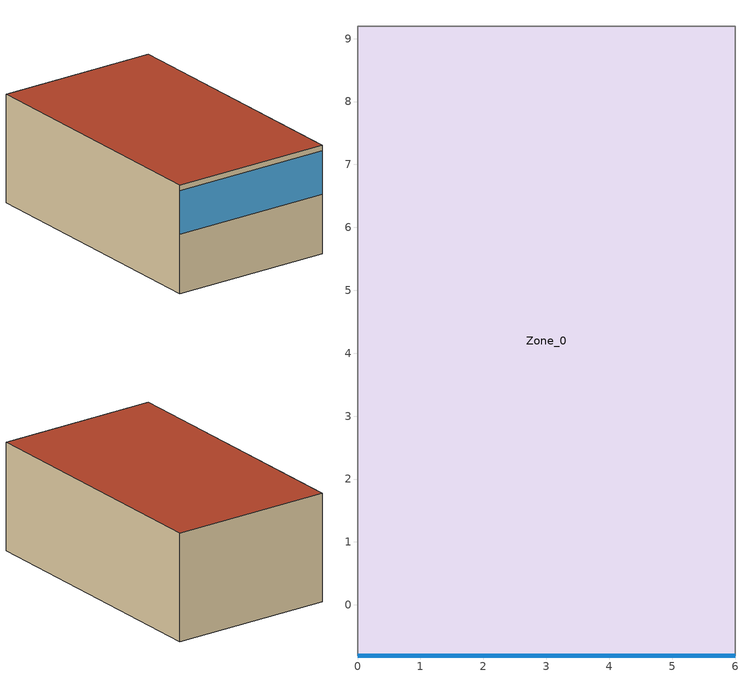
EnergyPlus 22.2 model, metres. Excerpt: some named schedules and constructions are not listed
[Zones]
Zone_0
 floor adiabatic (Slab_Light_FLIPPED): 6,-0.81 0,-0.81 0,9.19 6,9.19 z0
 wall outside (UVal_0.2_Light): 0,-0.81 6,-0.81 z0:4
 wall adiabatic (UVal_0.2_Light): 6,-0.81 6,9.19 0,9.19 0,-0.81 z0:4
 window (Clear - Sungate 400 (3) (Argon)): 0,-0.81 6,-0.81 z2.2:3.8
 roof outside (UVal_0.2_Light): 0,9.19 0,-0.81 6,-0.81 6,9.19 z4
[Schedule:Day:Hourly]
d8d94e42-e3b1-448f-9f6b-18817d0eb1eb: 0, 0, 0, 0, 0, 0, 0, 0, 0, 0, 0, 0, 0, 0, 0, 0, 0, 0, 0, 0, 0, 0, 0, 0
1e1cd6d8-1d30-42ad-9dee-1e4b8f4a7a09: 0, 0, 0, 0, 0, 0, 0, 1, 1, 1, 1, 1, 1, 1, 1, 1, 1, 1, 0, 0, 0, 0, 0, 0
0d4e5b30-2aed-49dc-ab11-0cff270160e0: 1, 1, 1, 1, 1, 1, 1, 1, 1, 1, 1, 1, 1, 1, 1, 1, 1, 1, 1, 1, 1, 1, 1, 1
b0a6e061-85b6-4af9-b424-1dedd11c94f8: 1, 1, 1, 1, 1, 1, 1, 0, 0, 0, 0, 0, 0, 0, 0, 0, 0, 0, 1, 1, 1, 1, 1, 1
f8dd83b6-4e61-4b64-984d-f9deb83a5863: 1, 1, 1, 1, 1, 1, 1, 1, 1, 0, 0, 0, 0, 0, 0, 0, 0, 0, 1, 1, 1, 1, 1, 1
f5ae7df6-a800-4bc5-b70a-cf619cf6f8fd: 1, 1, 1, 1, 1, 1, 1, 1, 0, 0, 0, 0, 0, 0, 0, 1, 1, 1, 1, 1, 1, 1, 1, 1
b048b5d0-c0cf-454f-ab0a-3e88b778ae4a: 1, 1, 1, 1, 1, 1, 1, 1, 0, 0, 0, 0, 0, 0, 0, 0, 0, 0, 1, 1, 1, 1, 1, 1
8abe204b-e27b-453f-b72c-cf3aa61b7954: 1, 1, 1, 1, 1, 1, 1, 1, 1, 1, 1, 0, 0, 0, 0, 0, 0, 0, 1, 1, 1, 1, 1, 1
dcb46dd4-d364-4118-84f7-dfd5766dc98f: 1, 1, 1, 1, 1, 1, 1, 0, 0, 0, 0, 0, 0, 0, 0, 0, 0, 1, 1, 1, 1, 1, 1, 1
d4605cfb-55d8-4a78-8890-7ddca8c472bf: 1, 1, 1, 1, 1, 1, 1, 1, 1, 1, 1, 1, 1, 1, 1, 1, 1, 0, 1, 1, 1, 1, 1, 1
d3eac8f0-aa80-4c00-b0e1-2fc2a670519b: 1, 1, 1, 1, 1, 1, 1, 1, 1, 1, 1, 0, 0, 0, 0, 0, 0, 1, 1, 1, 1, 1, 1, 1
f169293d-907b-4bfe-8f3d-2808fac5a322: 1, 1, 1, 1, 1, 1, 1, 1, 0, 0, 0, 0, 0, 0, 0, 0, 0, 1, 1, 1, 1, 1, 1, 1
9f3a1223-8aef-4342-96a1-7f8b26ad32fd: 1, 1, 1, 1, 1, 1, 1, 0, 0, 0, 0, 1, 1, 1, 1, 1, 1, 1, 1, 1, 1, 1, 1, 1
6065ac9c-aefe-42bb-9a6a-50f5567a4e2d: 1, 1, 1, 1, 1, 1, 1, 0, 0, 0, 0, 0, 0, 0, 1, 1, 1, 1, 1, 1, 1, 1, 1, 1
089d8afe-fbd1-40b0-8d01-83d78951484d: 0, 0, 0, 0, 0, 0, 0, 0, 0, 1, 1, 1, 1, 1, 1, 1, 1, 1, 0, 0, 0, 0, 0, 0
2da13ecd-8683-4ceb-84d4-f4a1e0f38848: 0, 0, 0, 0, 0, 0, 0, 0, 1, 1, 1, 1, 1, 1, 1, 0, 0, 0, 0, 0, 0, 0, 0, 0
8e3c89f3-eca7-4b41-b53c-ebcca103c81b: 0, 0, 0, 0, 0, 0, 0, 1, 1, 1, 1, 1, 1, 1, 1, 0, 0, 0, 0, 0, 0, 0, 0, 0
f27a8b82-58a0-47e8-8b57-c86d8cbfeaa1: 0, 0, 0, 0, 0, 0, 0, 0, 1, 1, 1, 1, 1, 1, 1, 1, 1, 1, 0, 0, 0, 0, 0, 0
bcb6e3ac-a22c-419f-a074-a1c0305b4408: 0, 0, 0, 0, 0, 0, 0, 0, 0, 0, 0, 1, 1, 1, 1, 1, 1, 1, 0, 0, 0, 0, 0, 0
0ac1d3ad-58ad-49ab-9f32-616c7ba15925: 0, 0, 0, 0, 0, 0, 0, 0, 0, 0, 0, 0, 0, 0, 0, 1, 1, 1, 0, 0, 0, 0, 0, 0
25ffad85-25cb-4982-ab53-364da836e6c3: 0, 0, 0, 0, 0, 0, 0, 0, 0, 1, 1, 1, 1, 1, 1, 1, 1, 0, 0, 0, 0, 0, 0, 0
f901315e-1494-4e2e-9b17-2c1bdabc27ff: 0, 0, 0, 0, 0, 0, 0, 0, 0, 0, 0, 0, 0, 0, 1, 1, 1, 0, 0, 0, 0, 0, 0, 0
fbc98d17-1543-4bce-ad01-76c90d381146: 0, 0, 0, 0, 0, 0, 0, 1, 1, 1, 1, 1, 1, 1, 1, 1, 1, 0, 0, 0, 0, 0, 0, 0
e04a5dc0-e23a-4400-b7e6-3637e0afe1f4: 0, 0, 0, 0, 0, 0, 0, 0, 0, 0, 0, 0, 0, 0, 0, 0, 0, 1, 0, 0, 0, 0, 0, 0
51ebb703-1316-479b-9b27-61c97beed080: 0, 0, 0, 0, 0, 0, 0, 0, 0, 1, 1, 1, 0, 0, 0, 0, 0, 0, 0, 0, 0, 0, 0, 0
9c76c293-de38-48b1-abf6-15c4da54ddf1: 0, 0, 0, 0, 0, 0, 0, 1, 0, 1, 1, 1, 1, 1, 1, 1, 1, 1, 0, 0, 0, 0, 0, 0
052721c7-5f81-40e6-ab64-92958d4fec81: 0, 0, 0, 0, 0, 0, 0, 1, 1, 1, 1, 1, 1, 0, 0, 0, 0, 1, 0, 0, 0, 0, 0, 0
22d0246e-d8de-406b-b742-93e05a5c2f26: 0, 0, 0, 0, 0, 0, 0, 0, 0, 0, 0, 0, 1, 1, 1, 1, 1, 1, 0, 0, 0, 0, 0, 0
362f590e-ddeb-493c-85e1-45107df0da0e: 0, 0, 0, 0, 0, 0, 0, 1, 1, 1, 1, 1, 1, 1, 1, 1, 0, 1, 0, 0, 0, 0, 0, 0
c56c63db-14ce-488a-af68-2e384959dbf1: 0, 0, 0, 0, 0, 0, 0, 0, 0, 0, 0, 1, 1, 1, 1, 1, 1, 0, 0, 0, 0, 0, 0, 0
18a22391-6a71-4c1b-9030-74bfefa4670d: 0, 0, 0, 0, 0, 0, 0, 1, 1, 0, 0, 1, 1, 1, 0, 0, 0, 1, 0, 0, 0, 0, 0, 0
5c32f8da-d5db-4126-9274-85d984fd14e2: 0, 0, 0, 0, 0, 0, 0, 0, 1, 1, 1, 1, 1, 1, 1, 1, 1, 0, 0, 0, 0, 0, 0, 0
6a648152-a0fb-4b87-bae2-a7440394c4bb: 0, 0, 0, 0, 0, 0, 0, 0, 1, 1, 1, 0, 1, 1, 1, 1, 1, 0, 0, 0, 0, 0, 0, 0
250bb783-02f5-43ab-b2e7-4b8c1f84319b: 0, 0, 0, 0, 0, 0, 0, 1, 1, 1, 1, 0, 0, 0, 0, 0, 0, 0, 0, 0, 0, 0, 0, 0
3d7cf269-4bbc-4084-b195-6a11b51277c9: 0, 0, 0, 0, 0, 0, 0, 0, 1, 1, 1, 0, 0, 0, 0, 0, 0, 0, 0, 0, 0, 0, 0, 0
46af5de0-70de-4a9d-95ad-ea03a96b8e14: 0, 0, 0, 0, 0, 0, 0, 0, 0, 0, 0, 1, 1, 1, 1, 0, 0, 0, 0, 0, 0, 0, 0, 0
ce9ee8b9-a7f0-4f1c-b730-e5e95bfd4f41: 0, 0, 0, 0, 0, 0, 0, 0, 1, 1, 1, 0, 1, 1, 0, 0, 0, 1, 0, 0, 0, 0, 0, 0
4096796a-67bc-440b-98b7-6a1de8dbfeaa: 0, 0, 0, 0, 0, 0, 0, 0, 1, 1, 1, 1, 0, 1, 1, 1, 1, 1, 0, 0, 0, 0, 0, 0
53edefcd-9304-4e3f-a6f8-21c8ddaae692: 0, 0, 0, 0, 0, 0, 0, 0, 0, 1, 1, 0, 0, 0, 0, 0, 0, 0, 0, 0, 0, 0, 0, 0
6ce9e6d7-0dce-4652-ab5f-53055e9fe366: 0, 0, 0, 0, 0, 0, 0, 0, 1, 0, 0, 0, 0, 0, 0, 0, 0, 1, 0, 0, 0, 0, 0, 0
4e6394ba-11c0-428b-92de-0a4ea5bdcb5b: 0, 0, 0, 0, 0, 0, 0, 0, 0, 0, 0, 1, 1, 1, 1, 1, 0, 0, 0, 0, 0, 0, 0, 0
61ae0e1a-92d8-4ac4-881b-f10af626750e: 0, 0, 0, 0, 0, 0, 0, 0, 0, 0, 0, 1, 1, 1, 0, 0, 0, 0, 0, 0, 0, 0, 0, 0
92e16442-41df-4953-8660-c639be3f8e55: 0, 0, 0, 0, 0, 0, 0, 0, 0, 0, 0, 1, 1, 1, 0, 1, 1, 0, 0, 0, 0, 0, 0, 0
121dcc10-7c12-42ca-87ea-2836e43f9178: 0, 0, 0, 0, 0, 0, 0, 0, 1, 0, 0, 1, 1, 1, 0, 0, 0, 1, 0, 0, 0, 0, 0, 0
3a52b869-c7b8-4434-8ce7-4bac67a5c421: 0, 0, 0, 0, 0, 0, 0, 0, 0, 0, 0, 1, 0, 0, 0, 0, 0, 0, 0, 0, 0, 0, 0, 0
0e861061-a14c-4e38-a49a-0b5dc23b3b2c: 0, 0, 0, 0, 0, 0, 0, 0, 0, 0, 1, 0, 0, 0, 0, 0, 0, 0, 0, 0, 0, 0, 0, 0
420df0ab-1926-4ea5-bc12-63edc8ebf74f: 0, 0, 0, 0, 0, 0, 0, 1, 1, 1, 1, 1, 1, 1, 0, 0, 0, 0, 0, 0, 0, 0, 0, 0
6a602ba5-6f88-481e-b386-659b9bc4fde6: 0, 0, 0, 0, 0, 0, 0, 0, 0, 1, 1, 1, 1, 1, 0, 0, 0, 0, 0, 0, 0, 0, 0, 0
a4e5c37d-9c83-4569-8fa0-9675a4a0c533: 0, 0, 0, 0, 0, 0, 0, 0, 0, 0, 0, 0, 0, 0, 1, 0, 0, 1, 0, 0, 0, 0, 0, 0
0cff6497-f2c3-45b7-94b0-d78633a52193: 0, 0, 0, 0, 0, 0, 0, 0, 0, 1, 1, 1, 1, 1, 1, 0, 0, 0, 0, 0, 0, 0, 0, 0
f93e0031-d48a-475b-aa22-391a8dc33384: 0, 0, 0, 0, 0, 0, 0, 1, 1, 1, 1, 1, 1, 1, 1, 0, 0, 1, 0, 0, 0, 0, 0, 0
[Schedule:Week:Daily]
HeatAvail_Zone_0_0: 0d4e5b30-2aed-49dc-ab11-0cff270160e0, 0d4e5b30-2aed-49dc-ab11-0cff270160e0, ae02f82d-5740-49bf-b28a-9a5406f54941, b0a6e061-85b6-4af9-b424-1dedd11c94f8, b0a6e061-85b6-4af9-b424-1dedd11c94f8, b0a6e061-85b6-4af9-b424-1dedd11c94f8, 0d4e5b30-2aed-49dc-ab11-0cff270160e0, 0d4e5b30-2aed-49dc-ab11-0cff270160e0, 0d4e5b30-2aed-49dc-ab11-0cff270160e0, 0d4e5b30-2aed-49dc-ab11-0cff270160e0, 0d4e5b30-2aed-49dc-ab11-0cff270160e0, 0d4e5b30-2aed-49dc-ab11-0cff270160e0
HeatAvail_Zone_0_1: e734b941-4d3f-45ee-ab3b-be99e34a3567, b0a6e061-85b6-4af9-b424-1dedd11c94f8, b0a6e061-85b6-4af9-b424-1dedd11c94f8, b0a6e061-85b6-4af9-b424-1dedd11c94f8, b0a6e061-85b6-4af9-b424-1dedd11c94f8, b0a6e061-85b6-4af9-b424-1dedd11c94f8, 0d4e5b30-2aed-49dc-ab11-0cff270160e0, e734b941-4d3f-45ee-ab3b-be99e34a3567, e734b941-4d3f-45ee-ab3b-be99e34a3567, e734b941-4d3f-45ee-ab3b-be99e34a3567, e734b941-4d3f-45ee-ab3b-be99e34a3567, e734b941-4d3f-45ee-ab3b-be99e34a3567
HeatAvail_Zone_0_2: b0a6e061-85b6-4af9-b424-1dedd11c94f8, f8dd83b6-4e61-4b64-984d-f9deb83a5863, b6497506-8b6f-47d6-9613-0c74fc196924, 0d4e5b30-2aed-49dc-ab11-0cff270160e0, 0d4e5b30-2aed-49dc-ab11-0cff270160e0, 0928a3a8-ff01-426e-9f68-b0201467259a, 0d4e5b30-2aed-49dc-ab11-0cff270160e0, b0a6e061-85b6-4af9-b424-1dedd11c94f8, b0a6e061-85b6-4af9-b424-1dedd11c94f8, b0a6e061-85b6-4af9-b424-1dedd11c94f8, b0a6e061-85b6-4af9-b424-1dedd11c94f8, b0a6e061-85b6-4af9-b424-1dedd11c94f8
HeatAvail_Zone_0_3: f5ae7df6-a800-4bc5-b70a-cf619cf6f8fd, b0a6e061-85b6-4af9-b424-1dedd11c94f8, 4816962b-a7bd-446f-856b-426200856861, 0d4e5b30-2aed-49dc-ab11-0cff270160e0, b048b5d0-c0cf-454f-ab0a-3e88b778ae4a, b0a6e061-85b6-4af9-b424-1dedd11c94f8, 0d4e5b30-2aed-49dc-ab11-0cff270160e0, f5ae7df6-a800-4bc5-b70a-cf619cf6f8fd, f5ae7df6-a800-4bc5-b70a-cf619cf6f8fd, f5ae7df6-a800-4bc5-b70a-cf619cf6f8fd, f5ae7df6-a800-4bc5-b70a-cf619cf6f8fd, f5ae7df6-a800-4bc5-b70a-cf619cf6f8fd
HeatAvail_Zone_0_4: b0a6e061-85b6-4af9-b424-1dedd11c94f8, b0a6e061-85b6-4af9-b424-1dedd11c94f8, b0a6e061-85b6-4af9-b424-1dedd11c94f8, b0a6e061-85b6-4af9-b424-1dedd11c94f8, b0a6e061-85b6-4af9-b424-1dedd11c94f8, 0d4e5b30-2aed-49dc-ab11-0cff270160e0, 0d4e5b30-2aed-49dc-ab11-0cff270160e0, b0a6e061-85b6-4af9-b424-1dedd11c94f8, b0a6e061-85b6-4af9-b424-1dedd11c94f8, b0a6e061-85b6-4af9-b424-1dedd11c94f8, b0a6e061-85b6-4af9-b424-1dedd11c94f8, b0a6e061-85b6-4af9-b424-1dedd11c94f8
HeatAvail_Zone_0_5: b0a6e061-85b6-4af9-b424-1dedd11c94f8, 8abe204b-e27b-453f-b72c-cf3aa61b7954, b0a6e061-85b6-4af9-b424-1dedd11c94f8, 0ab7ad65-24e9-42ac-8aba-a428e9681202, a400faec-329e-4922-a460-a6332e6a55e8, b0a6e061-85b6-4af9-b424-1dedd11c94f8, 0d4e5b30-2aed-49dc-ab11-0cff270160e0, b0a6e061-85b6-4af9-b424-1dedd11c94f8, b0a6e061-85b6-4af9-b424-1dedd11c94f8, b0a6e061-85b6-4af9-b424-1dedd11c94f8, b0a6e061-85b6-4af9-b424-1dedd11c94f8, b0a6e061-85b6-4af9-b424-1dedd11c94f8
HeatAvail_Zone_0_6: b0a6e061-85b6-4af9-b424-1dedd11c94f8, b0a6e061-85b6-4af9-b424-1dedd11c94f8, b0a6e061-85b6-4af9-b424-1dedd11c94f8, 97969c5c-85b2-4a4e-945a-09dc735fb6b7, df5d4258-940b-46a1-930c-c5dd6fd706cf, d379d828-aa3f-484d-bf8c-2111def7bd28, 0d4e5b30-2aed-49dc-ab11-0cff270160e0, b0a6e061-85b6-4af9-b424-1dedd11c94f8, b0a6e061-85b6-4af9-b424-1dedd11c94f8, b0a6e061-85b6-4af9-b424-1dedd11c94f8, b0a6e061-85b6-4af9-b424-1dedd11c94f8, b0a6e061-85b6-4af9-b424-1dedd11c94f8
HeatAvail_Zone_0_7: dcb46dd4-d364-4118-84f7-dfd5766dc98f, b0a6e061-85b6-4af9-b424-1dedd11c94f8, b0a6e061-85b6-4af9-b424-1dedd11c94f8, b0a6e061-85b6-4af9-b424-1dedd11c94f8, 7b444fa4-5da7-4687-b8c7-0dae39f1bc54, 0d4e5b30-2aed-49dc-ab11-0cff270160e0, 0d4e5b30-2aed-49dc-ab11-0cff270160e0, dcb46dd4-d364-4118-84f7-dfd5766dc98f, dcb46dd4-d364-4118-84f7-dfd5766dc98f, dcb46dd4-d364-4118-84f7-dfd5766dc98f, dcb46dd4-d364-4118-84f7-dfd5766dc98f, dcb46dd4-d364-4118-84f7-dfd5766dc98f
HeatAvail_Zone_0_8: d4605cfb-55d8-4a78-8890-7ddca8c472bf, 0d4e5b30-2aed-49dc-ab11-0cff270160e0, d4605cfb-55d8-4a78-8890-7ddca8c472bf, b0a6e061-85b6-4af9-b424-1dedd11c94f8, d4605cfb-55d8-4a78-8890-7ddca8c472bf, b0a6e061-85b6-4af9-b424-1dedd11c94f8, 0d4e5b30-2aed-49dc-ab11-0cff270160e0, d4605cfb-55d8-4a78-8890-7ddca8c472bf, d4605cfb-55d8-4a78-8890-7ddca8c472bf, d4605cfb-55d8-4a78-8890-7ddca8c472bf, d4605cfb-55d8-4a78-8890-7ddca8c472bf, d4605cfb-55d8-4a78-8890-7ddca8c472bf
HeatAvail_Zone_0_9: 231208c4-44a4-4aa4-bd2d-82837da6b7cc, d379d828-aa3f-484d-bf8c-2111def7bd28, dcb46dd4-d364-4118-84f7-dfd5766dc98f, 0d4e5b30-2aed-49dc-ab11-0cff270160e0, 0d4e5b30-2aed-49dc-ab11-0cff270160e0, b0a6e061-85b6-4af9-b424-1dedd11c94f8, 0d4e5b30-2aed-49dc-ab11-0cff270160e0, 231208c4-44a4-4aa4-bd2d-82837da6b7cc, 231208c4-44a4-4aa4-bd2d-82837da6b7cc, 231208c4-44a4-4aa4-bd2d-82837da6b7cc, 231208c4-44a4-4aa4-bd2d-82837da6b7cc, 231208c4-44a4-4aa4-bd2d-82837da6b7cc
HeatAvail_Zone_0_10: b0a6e061-85b6-4af9-b424-1dedd11c94f8, d4605cfb-55d8-4a78-8890-7ddca8c472bf, b0a6e061-85b6-4af9-b424-1dedd11c94f8, 0242adca-fe67-49eb-8820-ef16dcac87e2, 0d4e5b30-2aed-49dc-ab11-0cff270160e0, 0d4e5b30-2aed-49dc-ab11-0cff270160e0, 0d4e5b30-2aed-49dc-ab11-0cff270160e0, b0a6e061-85b6-4af9-b424-1dedd11c94f8, b0a6e061-85b6-4af9-b424-1dedd11c94f8, b0a6e061-85b6-4af9-b424-1dedd11c94f8, b0a6e061-85b6-4af9-b424-1dedd11c94f8, b0a6e061-85b6-4af9-b424-1dedd11c94f8
HeatAvail_Zone_0_11: b0a6e061-85b6-4af9-b424-1dedd11c94f8, 0d4e5b30-2aed-49dc-ab11-0cff270160e0, 8abe204b-e27b-453f-b72c-cf3aa61b7954, b0a6e061-85b6-4af9-b424-1dedd11c94f8, b0a6e061-85b6-4af9-b424-1dedd11c94f8, b0a6e061-85b6-4af9-b424-1dedd11c94f8, 0d4e5b30-2aed-49dc-ab11-0cff270160e0, b0a6e061-85b6-4af9-b424-1dedd11c94f8, b0a6e061-85b6-4af9-b424-1dedd11c94f8, b0a6e061-85b6-4af9-b424-1dedd11c94f8, b0a6e061-85b6-4af9-b424-1dedd11c94f8, b0a6e061-85b6-4af9-b424-1dedd11c94f8
HeatAvail_Zone_0_12: b0a6e061-85b6-4af9-b424-1dedd11c94f8, b0a6e061-85b6-4af9-b424-1dedd11c94f8, b0a6e061-85b6-4af9-b424-1dedd11c94f8, 0d4e5b30-2aed-49dc-ab11-0cff270160e0, b0a6e061-85b6-4af9-b424-1dedd11c94f8, b0a6e061-85b6-4af9-b424-1dedd11c94f8, 0d4e5b30-2aed-49dc-ab11-0cff270160e0, b0a6e061-85b6-4af9-b424-1dedd11c94f8, b0a6e061-85b6-4af9-b424-1dedd11c94f8, b0a6e061-85b6-4af9-b424-1dedd11c94f8, b0a6e061-85b6-4af9-b424-1dedd11c94f8, b0a6e061-85b6-4af9-b424-1dedd11c94f8
HeatAvail_Zone_0_13: b0a6e061-85b6-4af9-b424-1dedd11c94f8, f330fa14-c968-4cf8-a023-abe97b1e7eac, f8dd83b6-4e61-4b64-984d-f9deb83a5863, b0a6e061-85b6-4af9-b424-1dedd11c94f8, 4816962b-a7bd-446f-856b-426200856861, 0d4e5b30-2aed-49dc-ab11-0cff270160e0, 0d4e5b30-2aed-49dc-ab11-0cff270160e0, b0a6e061-85b6-4af9-b424-1dedd11c94f8, b0a6e061-85b6-4af9-b424-1dedd11c94f8, b0a6e061-85b6-4af9-b424-1dedd11c94f8, b0a6e061-85b6-4af9-b424-1dedd11c94f8, b0a6e061-85b6-4af9-b424-1dedd11c94f8
HeatAvail_Zone_0_14: 0d4e5b30-2aed-49dc-ab11-0cff270160e0, 0d4e5b30-2aed-49dc-ab11-0cff270160e0, b0a6e061-85b6-4af9-b424-1dedd11c94f8, b0a6e061-85b6-4af9-b424-1dedd11c94f8, b0a6e061-85b6-4af9-b424-1dedd11c94f8, e7afcf9b-1ba8-4218-9401-d1ed8eeecdd6, 0d4e5b30-2aed-49dc-ab11-0cff270160e0, 0d4e5b30-2aed-49dc-ab11-0cff270160e0, 0d4e5b30-2aed-49dc-ab11-0cff270160e0, 0d4e5b30-2aed-49dc-ab11-0cff270160e0, 0d4e5b30-2aed-49dc-ab11-0cff270160e0, 0d4e5b30-2aed-49dc-ab11-0cff270160e0
HeatAvail_Zone_0_15: b0a6e061-85b6-4af9-b424-1dedd11c94f8, a400faec-329e-4922-a460-a6332e6a55e8, 5a90cf89-5997-4747-b58b-3610dc7fdc7f, dcb46dd4-d364-4118-84f7-dfd5766dc98f, 0d4e5b30-2aed-49dc-ab11-0cff270160e0, de0b84f8-11c8-4f6f-872d-406d213b1fbf, 0d4e5b30-2aed-49dc-ab11-0cff270160e0, b0a6e061-85b6-4af9-b424-1dedd11c94f8, b0a6e061-85b6-4af9-b424-1dedd11c94f8, b0a6e061-85b6-4af9-b424-1dedd11c94f8, b0a6e061-85b6-4af9-b424-1dedd11c94f8, b0a6e061-85b6-4af9-b424-1dedd11c94f8
HeatAvail_Zone_0_16: b0a6e061-85b6-4af9-b424-1dedd11c94f8, b0a6e061-85b6-4af9-b424-1dedd11c94f8, b0a6e061-85b6-4af9-b424-1dedd11c94f8, b0a6e061-85b6-4af9-b424-1dedd11c94f8, 451cc512-f46a-4164-ad5b-91e36baa0beb, b0a6e061-85b6-4af9-b424-1dedd11c94f8, 0d4e5b30-2aed-49dc-ab11-0cff270160e0, b0a6e061-85b6-4af9-b424-1dedd11c94f8, b0a6e061-85b6-4af9-b424-1dedd11c94f8, b0a6e061-85b6-4af9-b424-1dedd11c94f8, b0a6e061-85b6-4af9-b424-1dedd11c94f8, b0a6e061-85b6-4af9-b424-1dedd11c94f8
HeatAvail_Zone_0_45: b0a6e061-85b6-4af9-b424-1dedd11c94f8, b0a6e061-85b6-4af9-b424-1dedd11c94f8, b0a6e061-85b6-4af9-b424-1dedd11c94f8, b0a6e061-85b6-4af9-b424-1dedd11c94f8, 9f3a1223-8aef-4342-96a1-7f8b26ad32fd, 0d4e5b30-2aed-49dc-ab11-0cff270160e0, 0d4e5b30-2aed-49dc-ab11-0cff270160e0, b0a6e061-85b6-4af9-b424-1dedd11c94f8, b0a6e061-85b6-4af9-b424-1dedd11c94f8, b0a6e061-85b6-4af9-b424-1dedd11c94f8, b0a6e061-85b6-4af9-b424-1dedd11c94f8, b0a6e061-85b6-4af9-b424-1dedd11c94f8
HeatAvail_Zone_0_46: f8dd83b6-4e61-4b64-984d-f9deb83a5863, 0d4e5b30-2aed-49dc-ab11-0cff270160e0, d3eac8f0-aa80-4c00-b0e1-2fc2a670519b, b0a6e061-85b6-4af9-b424-1dedd11c94f8, b0a6e061-85b6-4af9-b424-1dedd11c94f8, b0a6e061-85b6-4af9-b424-1dedd11c94f8, 0d4e5b30-2aed-49dc-ab11-0cff270160e0, f8dd83b6-4e61-4b64-984d-f9deb83a5863, f8dd83b6-4e61-4b64-984d-f9deb83a5863, f8dd83b6-4e61-4b64-984d-f9deb83a5863, f8dd83b6-4e61-4b64-984d-f9deb83a5863, f8dd83b6-4e61-4b64-984d-f9deb83a5863
HeatAvail_Zone_0_47: 0d4e5b30-2aed-49dc-ab11-0cff270160e0, 0d4e5b30-2aed-49dc-ab11-0cff270160e0, b0a6e061-85b6-4af9-b424-1dedd11c94f8, b048b5d0-c0cf-454f-ab0a-3e88b778ae4a, 0d4e5b30-2aed-49dc-ab11-0cff270160e0, b0a6e061-85b6-4af9-b424-1dedd11c94f8, 0d4e5b30-2aed-49dc-ab11-0cff270160e0, 0d4e5b30-2aed-49dc-ab11-0cff270160e0, 0d4e5b30-2aed-49dc-ab11-0cff270160e0, 0d4e5b30-2aed-49dc-ab11-0cff270160e0, 0d4e5b30-2aed-49dc-ab11-0cff270160e0, 0d4e5b30-2aed-49dc-ab11-0cff270160e0
HeatAvail_Zone_0_48: 0d4e5b30-2aed-49dc-ab11-0cff270160e0, f8dd83b6-4e61-4b64-984d-f9deb83a5863, 0d4e5b30-2aed-49dc-ab11-0cff270160e0, b048b5d0-c0cf-454f-ab0a-3e88b778ae4a, b0a6e061-85b6-4af9-b424-1dedd11c94f8, f169293d-907b-4bfe-8f3d-2808fac5a322, 0d4e5b30-2aed-49dc-ab11-0cff270160e0, 0d4e5b30-2aed-49dc-ab11-0cff270160e0, 0d4e5b30-2aed-49dc-ab11-0cff270160e0, 0d4e5b30-2aed-49dc-ab11-0cff270160e0, 0d4e5b30-2aed-49dc-ab11-0cff270160e0, 0d4e5b30-2aed-49dc-ab11-0cff270160e0
HeatAvail_Zone_0_49: b048b5d0-c0cf-454f-ab0a-3e88b778ae4a, 0d4e5b30-2aed-49dc-ab11-0cff270160e0, 8abe204b-e27b-453f-b72c-cf3aa61b7954, b0a6e061-85b6-4af9-b424-1dedd11c94f8, b0a6e061-85b6-4af9-b424-1dedd11c94f8, b0a6e061-85b6-4af9-b424-1dedd11c94f8, 0d4e5b30-2aed-49dc-ab11-0cff270160e0, b048b5d0-c0cf-454f-ab0a-3e88b778ae4a, b048b5d0-c0cf-454f-ab0a-3e88b778ae4a, b048b5d0-c0cf-454f-ab0a-3e88b778ae4a, b048b5d0-c0cf-454f-ab0a-3e88b778ae4a, b048b5d0-c0cf-454f-ab0a-3e88b778ae4a
HeatAvail_Zone_0_50: 6065ac9c-aefe-42bb-9a6a-50f5567a4e2d, 0d4e5b30-2aed-49dc-ab11-0cff270160e0, 0d4e5b30-2aed-49dc-ab11-0cff270160e0, f8dd83b6-4e61-4b64-984d-f9deb83a5863, f5ae7df6-a800-4bc5-b70a-cf619cf6f8fd, 0d4e5b30-2aed-49dc-ab11-0cff270160e0, 0d4e5b30-2aed-49dc-ab11-0cff270160e0, 6065ac9c-aefe-42bb-9a6a-50f5567a4e2d, 6065ac9c-aefe-42bb-9a6a-50f5567a4e2d, 6065ac9c-aefe-42bb-9a6a-50f5567a4e2d, 6065ac9c-aefe-42bb-9a6a-50f5567a4e2d, 6065ac9c-aefe-42bb-9a6a-50f5567a4e2d
HeatAvail_Zone_0_51: b0a6e061-85b6-4af9-b424-1dedd11c94f8, b0a6e061-85b6-4af9-b424-1dedd11c94f8, d4605cfb-55d8-4a78-8890-7ddca8c472bf, dcb46dd4-d364-4118-84f7-dfd5766dc98f, 0d4e5b30-2aed-49dc-ab11-0cff270160e0, b0a6e061-85b6-4af9-b424-1dedd11c94f8, 0d4e5b30-2aed-49dc-ab11-0cff270160e0, b0a6e061-85b6-4af9-b424-1dedd11c94f8, b0a6e061-85b6-4af9-b424-1dedd11c94f8, b0a6e061-85b6-4af9-b424-1dedd11c94f8, b0a6e061-85b6-4af9-b424-1dedd11c94f8, b0a6e061-85b6-4af9-b424-1dedd11c94f8
HeatAvail_Zone_0_52: b048b5d0-c0cf-454f-ab0a-3e88b778ae4a, b048b5d0-c0cf-454f-ab0a-3e88b778ae4a, b048b5d0-c0cf-454f-ab0a-3e88b778ae4a, b048b5d0-c0cf-454f-ab0a-3e88b778ae4a, b048b5d0-c0cf-454f-ab0a-3e88b778ae4a, b048b5d0-c0cf-454f-ab0a-3e88b778ae4a, b048b5d0-c0cf-454f-ab0a-3e88b778ae4a, b048b5d0-c0cf-454f-ab0a-3e88b778ae4a, b048b5d0-c0cf-454f-ab0a-3e88b778ae4a, b048b5d0-c0cf-454f-ab0a-3e88b778ae4a, b048b5d0-c0cf-454f-ab0a-3e88b778ae4a, b048b5d0-c0cf-454f-ab0a-3e88b778ae4a
NatVentAvail_Zone_0_15: 1e1cd6d8-1d30-42ad-9dee-1e4b8f4a7a09, 0ac1d3ad-58ad-49ab-9f32-616c7ba15925, 052721c7-5f81-40e6-ab64-92958d4fec81, fbc98d17-1543-4bce-ad01-76c90d381146, d8d94e42-e3b1-448f-9f6b-18817d0eb1eb, 22d0246e-d8de-406b-b742-93e05a5c2f26, d8d94e42-e3b1-448f-9f6b-18817d0eb1eb, 1e1cd6d8-1d30-42ad-9dee-1e4b8f4a7a09, 1e1cd6d8-1d30-42ad-9dee-1e4b8f4a7a09, 1e1cd6d8-1d30-42ad-9dee-1e4b8f4a7a09, 1e1cd6d8-1d30-42ad-9dee-1e4b8f4a7a09, 1e1cd6d8-1d30-42ad-9dee-1e4b8f4a7a09
NatVentAvail_Zone_0_16: 1e1cd6d8-1d30-42ad-9dee-1e4b8f4a7a09, 1e1cd6d8-1d30-42ad-9dee-1e4b8f4a7a09, 1e1cd6d8-1d30-42ad-9dee-1e4b8f4a7a09, 1e1cd6d8-1d30-42ad-9dee-1e4b8f4a7a09, 362f590e-ddeb-493c-85e1-45107df0da0e, 1e1cd6d8-1d30-42ad-9dee-1e4b8f4a7a09, d8d94e42-e3b1-448f-9f6b-18817d0eb1eb, 1e1cd6d8-1d30-42ad-9dee-1e4b8f4a7a09, 1e1cd6d8-1d30-42ad-9dee-1e4b8f4a7a09, 1e1cd6d8-1d30-42ad-9dee-1e4b8f4a7a09, 1e1cd6d8-1d30-42ad-9dee-1e4b8f4a7a09, 1e1cd6d8-1d30-42ad-9dee-1e4b8f4a7a09
NatVentAvail_Zone_0_17: f27a8b82-58a0-47e8-8b57-c86d8cbfeaa1, d8d94e42-e3b1-448f-9f6b-18817d0eb1eb, 1e1cd6d8-1d30-42ad-9dee-1e4b8f4a7a09, 1e1cd6d8-1d30-42ad-9dee-1e4b8f4a7a09, 1e1cd6d8-1d30-42ad-9dee-1e4b8f4a7a09, 1e1cd6d8-1d30-42ad-9dee-1e4b8f4a7a09, d8d94e42-e3b1-448f-9f6b-18817d0eb1eb, f27a8b82-58a0-47e8-8b57-c86d8cbfeaa1, f27a8b82-58a0-47e8-8b57-c86d8cbfeaa1, f27a8b82-58a0-47e8-8b57-c86d8cbfeaa1, f27a8b82-58a0-47e8-8b57-c86d8cbfeaa1, f27a8b82-58a0-47e8-8b57-c86d8cbfeaa1
NatVentAvail_Zone_0_18: 1e1cd6d8-1d30-42ad-9dee-1e4b8f4a7a09, 1e1cd6d8-1d30-42ad-9dee-1e4b8f4a7a09, d8d94e42-e3b1-448f-9f6b-18817d0eb1eb, bcb6e3ac-a22c-419f-a074-a1c0305b4408, 1e1cd6d8-1d30-42ad-9dee-1e4b8f4a7a09, 1e1cd6d8-1d30-42ad-9dee-1e4b8f4a7a09, d8d94e42-e3b1-448f-9f6b-18817d0eb1eb, 1e1cd6d8-1d30-42ad-9dee-1e4b8f4a7a09, 1e1cd6d8-1d30-42ad-9dee-1e4b8f4a7a09, 1e1cd6d8-1d30-42ad-9dee-1e4b8f4a7a09, 1e1cd6d8-1d30-42ad-9dee-1e4b8f4a7a09, 1e1cd6d8-1d30-42ad-9dee-1e4b8f4a7a09
NatVentAvail_Zone_0_19: d8d94e42-e3b1-448f-9f6b-18817d0eb1eb, c56c63db-14ce-488a-af68-2e384959dbf1, 51ebb703-1316-479b-9b27-61c97beed080, bcb6e3ac-a22c-419f-a074-a1c0305b4408, 1e1cd6d8-1d30-42ad-9dee-1e4b8f4a7a09, 1e1cd6d8-1d30-42ad-9dee-1e4b8f4a7a09, d8d94e42-e3b1-448f-9f6b-18817d0eb1eb, d8d94e42-e3b1-448f-9f6b-18817d0eb1eb, d8d94e42-e3b1-448f-9f6b-18817d0eb1eb, d8d94e42-e3b1-448f-9f6b-18817d0eb1eb, d8d94e42-e3b1-448f-9f6b-18817d0eb1eb, d8d94e42-e3b1-448f-9f6b-18817d0eb1eb
NatVentAvail_Zone_0_20: 18a22391-6a71-4c1b-9030-74bfefa4670d, d8d94e42-e3b1-448f-9f6b-18817d0eb1eb, d8d94e42-e3b1-448f-9f6b-18817d0eb1eb, 5c32f8da-d5db-4126-9274-85d984fd14e2, f901315e-1494-4e2e-9b17-2c1bdabc27ff, 9c76c293-de38-48b1-abf6-15c4da54ddf1, d8d94e42-e3b1-448f-9f6b-18817d0eb1eb, 18a22391-6a71-4c1b-9030-74bfefa4670d, 18a22391-6a71-4c1b-9030-74bfefa4670d, 18a22391-6a71-4c1b-9030-74bfefa4670d, 18a22391-6a71-4c1b-9030-74bfefa4670d, 18a22391-6a71-4c1b-9030-74bfefa4670d
NatVentAvail_Zone_0_21: d8d94e42-e3b1-448f-9f6b-18817d0eb1eb, 1e1cd6d8-1d30-42ad-9dee-1e4b8f4a7a09, fbc98d17-1543-4bce-ad01-76c90d381146, 6a648152-a0fb-4b87-bae2-a7440394c4bb, 1e1cd6d8-1d30-42ad-9dee-1e4b8f4a7a09, f27a8b82-58a0-47e8-8b57-c86d8cbfeaa1, d8d94e42-e3b1-448f-9f6b-18817d0eb1eb, d8d94e42-e3b1-448f-9f6b-18817d0eb1eb, d8d94e42-e3b1-448f-9f6b-18817d0eb1eb, d8d94e42-e3b1-448f-9f6b-18817d0eb1eb, d8d94e42-e3b1-448f-9f6b-18817d0eb1eb, d8d94e42-e3b1-448f-9f6b-18817d0eb1eb
NatVentAvail_Zone_0_22: 1e1cd6d8-1d30-42ad-9dee-1e4b8f4a7a09, 1e1cd6d8-1d30-42ad-9dee-1e4b8f4a7a09, 1e1cd6d8-1d30-42ad-9dee-1e4b8f4a7a09, d8d94e42-e3b1-448f-9f6b-18817d0eb1eb, bcb6e3ac-a22c-419f-a074-a1c0305b4408, 1e1cd6d8-1d30-42ad-9dee-1e4b8f4a7a09, d8d94e42-e3b1-448f-9f6b-18817d0eb1eb, 1e1cd6d8-1d30-42ad-9dee-1e4b8f4a7a09, 1e1cd6d8-1d30-42ad-9dee-1e4b8f4a7a09, 1e1cd6d8-1d30-42ad-9dee-1e4b8f4a7a09, 1e1cd6d8-1d30-42ad-9dee-1e4b8f4a7a09, 1e1cd6d8-1d30-42ad-9dee-1e4b8f4a7a09
NatVentAvail_Zone_0_23: d8d94e42-e3b1-448f-9f6b-18817d0eb1eb, 25ffad85-25cb-4982-ab53-364da836e6c3, 250bb783-02f5-43ab-b2e7-4b8c1f84319b, bcb6e3ac-a22c-419f-a074-a1c0305b4408, 1e1cd6d8-1d30-42ad-9dee-1e4b8f4a7a09, 1e1cd6d8-1d30-42ad-9dee-1e4b8f4a7a09, d8d94e42-e3b1-448f-9f6b-18817d0eb1eb, d8d94e42-e3b1-448f-9f6b-18817d0eb1eb, d8d94e42-e3b1-448f-9f6b-18817d0eb1eb, d8d94e42-e3b1-448f-9f6b-18817d0eb1eb, d8d94e42-e3b1-448f-9f6b-18817d0eb1eb, d8d94e42-e3b1-448f-9f6b-18817d0eb1eb
NatVentAvail_Zone_0_24: 3d7cf269-4bbc-4084-b195-6a11b51277c9, f27a8b82-58a0-47e8-8b57-c86d8cbfeaa1, 1e1cd6d8-1d30-42ad-9dee-1e4b8f4a7a09, 1e1cd6d8-1d30-42ad-9dee-1e4b8f4a7a09, 1e1cd6d8-1d30-42ad-9dee-1e4b8f4a7a09, 1e1cd6d8-1d30-42ad-9dee-1e4b8f4a7a09, d8d94e42-e3b1-448f-9f6b-18817d0eb1eb, 3d7cf269-4bbc-4084-b195-6a11b51277c9, 3d7cf269-4bbc-4084-b195-6a11b51277c9, 3d7cf269-4bbc-4084-b195-6a11b51277c9, 3d7cf269-4bbc-4084-b195-6a11b51277c9, 3d7cf269-4bbc-4084-b195-6a11b51277c9
NatVentAvail_Zone_0_25: 1e1cd6d8-1d30-42ad-9dee-1e4b8f4a7a09, 250bb783-02f5-43ab-b2e7-4b8c1f84319b, d8d94e42-e3b1-448f-9f6b-18817d0eb1eb, f901315e-1494-4e2e-9b17-2c1bdabc27ff, 22d0246e-d8de-406b-b742-93e05a5c2f26, 46af5de0-70de-4a9d-95ad-ea03a96b8e14, d8d94e42-e3b1-448f-9f6b-18817d0eb1eb, 1e1cd6d8-1d30-42ad-9dee-1e4b8f4a7a09, 1e1cd6d8-1d30-42ad-9dee-1e4b8f4a7a09, 1e1cd6d8-1d30-42ad-9dee-1e4b8f4a7a09, 1e1cd6d8-1d30-42ad-9dee-1e4b8f4a7a09, 1e1cd6d8-1d30-42ad-9dee-1e4b8f4a7a09
NatVentAvail_Zone_0_26: 089d8afe-fbd1-40b0-8d01-83d78951484d, ce9ee8b9-a7f0-4f1c-b730-e5e95bfd4f41, 1e1cd6d8-1d30-42ad-9dee-1e4b8f4a7a09, d8d94e42-e3b1-448f-9f6b-18817d0eb1eb, d8d94e42-e3b1-448f-9f6b-18817d0eb1eb, e04a5dc0-e23a-4400-b7e6-3637e0afe1f4, d8d94e42-e3b1-448f-9f6b-18817d0eb1eb, 089d8afe-fbd1-40b0-8d01-83d78951484d, 089d8afe-fbd1-40b0-8d01-83d78951484d, 089d8afe-fbd1-40b0-8d01-83d78951484d, 089d8afe-fbd1-40b0-8d01-83d78951484d, 089d8afe-fbd1-40b0-8d01-83d78951484d
NatVentAvail_Zone_0_27: 4096796a-67bc-440b-98b7-6a1de8dbfeaa, f27a8b82-58a0-47e8-8b57-c86d8cbfeaa1, 1e1cd6d8-1d30-42ad-9dee-1e4b8f4a7a09, 1e1cd6d8-1d30-42ad-9dee-1e4b8f4a7a09, 9c76c293-de38-48b1-abf6-15c4da54ddf1, f27a8b82-58a0-47e8-8b57-c86d8cbfeaa1, d8d94e42-e3b1-448f-9f6b-18817d0eb1eb, 4096796a-67bc-440b-98b7-6a1de8dbfeaa, 4096796a-67bc-440b-98b7-6a1de8dbfeaa, 4096796a-67bc-440b-98b7-6a1de8dbfeaa, 4096796a-67bc-440b-98b7-6a1de8dbfeaa, 4096796a-67bc-440b-98b7-6a1de8dbfeaa
NatVentAvail_Zone_0_28: 1e1cd6d8-1d30-42ad-9dee-1e4b8f4a7a09, 1e1cd6d8-1d30-42ad-9dee-1e4b8f4a7a09, 1e1cd6d8-1d30-42ad-9dee-1e4b8f4a7a09, 1e1cd6d8-1d30-42ad-9dee-1e4b8f4a7a09, f27a8b82-58a0-47e8-8b57-c86d8cbfeaa1, 53edefcd-9304-4e3f-a6f8-21c8ddaae692, d8d94e42-e3b1-448f-9f6b-18817d0eb1eb, 1e1cd6d8-1d30-42ad-9dee-1e4b8f4a7a09, 1e1cd6d8-1d30-42ad-9dee-1e4b8f4a7a09, 1e1cd6d8-1d30-42ad-9dee-1e4b8f4a7a09, 1e1cd6d8-1d30-42ad-9dee-1e4b8f4a7a09, 1e1cd6d8-1d30-42ad-9dee-1e4b8f4a7a09
NatVentAvail_Zone_0_29: d8d94e42-e3b1-448f-9f6b-18817d0eb1eb, d8d94e42-e3b1-448f-9f6b-18817d0eb1eb, 51ebb703-1316-479b-9b27-61c97beed080, 6ce9e6d7-0dce-4652-ab5f-53055e9fe366, f27a8b82-58a0-47e8-8b57-c86d8cbfeaa1, 2da13ecd-8683-4ceb-84d4-f4a1e0f38848, d8d94e42-e3b1-448f-9f6b-18817d0eb1eb, d8d94e42-e3b1-448f-9f6b-18817d0eb1eb, d8d94e42-e3b1-448f-9f6b-18817d0eb1eb, d8d94e42-e3b1-448f-9f6b-18817d0eb1eb, d8d94e42-e3b1-448f-9f6b-18817d0eb1eb, d8d94e42-e3b1-448f-9f6b-18817d0eb1eb
NatVentAvail_Zone_0_30: 1e1cd6d8-1d30-42ad-9dee-1e4b8f4a7a09, 1e1cd6d8-1d30-42ad-9dee-1e4b8f4a7a09, 1e1cd6d8-1d30-42ad-9dee-1e4b8f4a7a09, 1e1cd6d8-1d30-42ad-9dee-1e4b8f4a7a09, f27a8b82-58a0-47e8-8b57-c86d8cbfeaa1, 4e6394ba-11c0-428b-92de-0a4ea5bdcb5b, d8d94e42-e3b1-448f-9f6b-18817d0eb1eb, 1e1cd6d8-1d30-42ad-9dee-1e4b8f4a7a09, 1e1cd6d8-1d30-42ad-9dee-1e4b8f4a7a09, 1e1cd6d8-1d30-42ad-9dee-1e4b8f4a7a09, 1e1cd6d8-1d30-42ad-9dee-1e4b8f4a7a09, 1e1cd6d8-1d30-42ad-9dee-1e4b8f4a7a09
NatVentAvail_Zone_0_31: 1e1cd6d8-1d30-42ad-9dee-1e4b8f4a7a09, 8e3c89f3-eca7-4b41-b53c-ebcca103c81b, fbc98d17-1543-4bce-ad01-76c90d381146, 61ae0e1a-92d8-4ac4-881b-f10af626750e, 1e1cd6d8-1d30-42ad-9dee-1e4b8f4a7a09, d8d94e42-e3b1-448f-9f6b-18817d0eb1eb, d8d94e42-e3b1-448f-9f6b-18817d0eb1eb, 1e1cd6d8-1d30-42ad-9dee-1e4b8f4a7a09, 1e1cd6d8-1d30-42ad-9dee-1e4b8f4a7a09, 1e1cd6d8-1d30-42ad-9dee-1e4b8f4a7a09, 1e1cd6d8-1d30-42ad-9dee-1e4b8f4a7a09, 1e1cd6d8-1d30-42ad-9dee-1e4b8f4a7a09
NatVentAvail_Zone_0_32: 1e1cd6d8-1d30-42ad-9dee-1e4b8f4a7a09, f27a8b82-58a0-47e8-8b57-c86d8cbfeaa1, 362f590e-ddeb-493c-85e1-45107df0da0e, 5c32f8da-d5db-4126-9274-85d984fd14e2, 1e1cd6d8-1d30-42ad-9dee-1e4b8f4a7a09, 51ebb703-1316-479b-9b27-61c97beed080, d8d94e42-e3b1-448f-9f6b-18817d0eb1eb, 1e1cd6d8-1d30-42ad-9dee-1e4b8f4a7a09, 1e1cd6d8-1d30-42ad-9dee-1e4b8f4a7a09, 1e1cd6d8-1d30-42ad-9dee-1e4b8f4a7a09, 1e1cd6d8-1d30-42ad-9dee-1e4b8f4a7a09, 1e1cd6d8-1d30-42ad-9dee-1e4b8f4a7a09
NatVentAvail_Zone_0_33: d8d94e42-e3b1-448f-9f6b-18817d0eb1eb, d8d94e42-e3b1-448f-9f6b-18817d0eb1eb, d8d94e42-e3b1-448f-9f6b-18817d0eb1eb, d8d94e42-e3b1-448f-9f6b-18817d0eb1eb, d8d94e42-e3b1-448f-9f6b-18817d0eb1eb, e04a5dc0-e23a-4400-b7e6-3637e0afe1f4, d8d94e42-e3b1-448f-9f6b-18817d0eb1eb, d8d94e42-e3b1-448f-9f6b-18817d0eb1eb, d8d94e42-e3b1-448f-9f6b-18817d0eb1eb, d8d94e42-e3b1-448f-9f6b-18817d0eb1eb, d8d94e42-e3b1-448f-9f6b-18817d0eb1eb, d8d94e42-e3b1-448f-9f6b-18817d0eb1eb
NatVentAvail_Zone_0_34: 1e1cd6d8-1d30-42ad-9dee-1e4b8f4a7a09, fbc98d17-1543-4bce-ad01-76c90d381146, 1e1cd6d8-1d30-42ad-9dee-1e4b8f4a7a09, f27a8b82-58a0-47e8-8b57-c86d8cbfeaa1, f27a8b82-58a0-47e8-8b57-c86d8cbfeaa1, 46af5de0-70de-4a9d-95ad-ea03a96b8e14, d8d94e42-e3b1-448f-9f6b-18817d0eb1eb, 1e1cd6d8-1d30-42ad-9dee-1e4b8f4a7a09, 1e1cd6d8-1d30-42ad-9dee-1e4b8f4a7a09, 1e1cd6d8-1d30-42ad-9dee-1e4b8f4a7a09, 1e1cd6d8-1d30-42ad-9dee-1e4b8f4a7a09, 1e1cd6d8-1d30-42ad-9dee-1e4b8f4a7a09
NatVentAvail_Zone_0_35: f27a8b82-58a0-47e8-8b57-c86d8cbfeaa1, 92e16442-41df-4953-8660-c639be3f8e55, 5c32f8da-d5db-4126-9274-85d984fd14e2, d8d94e42-e3b1-448f-9f6b-18817d0eb1eb, d8d94e42-e3b1-448f-9f6b-18817d0eb1eb, d8d94e42-e3b1-448f-9f6b-18817d0eb1eb, d8d94e42-e3b1-448f-9f6b-18817d0eb1eb, f27a8b82-58a0-47e8-8b57-c86d8cbfeaa1, f27a8b82-58a0-47e8-8b57-c86d8cbfeaa1, f27a8b82-58a0-47e8-8b57-c86d8cbfeaa1, f27a8b82-58a0-47e8-8b57-c86d8cbfeaa1, f27a8b82-58a0-47e8-8b57-c86d8cbfeaa1
NatVentAvail_Zone_0_36: fbc98d17-1543-4bce-ad01-76c90d381146, f27a8b82-58a0-47e8-8b57-c86d8cbfeaa1, f27a8b82-58a0-47e8-8b57-c86d8cbfeaa1, f27a8b82-58a0-47e8-8b57-c86d8cbfeaa1, 5c32f8da-d5db-4126-9274-85d984fd14e2, bcb6e3ac-a22c-419f-a074-a1c0305b4408, d8d94e42-e3b1-448f-9f6b-18817d0eb1eb, fbc98d17-1543-4bce-ad01-76c90d381146, fbc98d17-1543-4bce-ad01-76c90d381146, fbc98d17-1543-4bce-ad01-76c90d381146, fbc98d17-1543-4bce-ad01-76c90d381146, fbc98d17-1543-4bce-ad01-76c90d381146
NatVentAvail_Zone_0_37: 1e1cd6d8-1d30-42ad-9dee-1e4b8f4a7a09, 1e1cd6d8-1d30-42ad-9dee-1e4b8f4a7a09, 5c32f8da-d5db-4126-9274-85d984fd14e2, d8d94e42-e3b1-448f-9f6b-18817d0eb1eb, 121dcc10-7c12-42ca-87ea-2836e43f9178, d8d94e42-e3b1-448f-9f6b-18817d0eb1eb, d8d94e42-e3b1-448f-9f6b-18817d0eb1eb, 1e1cd6d8-1d30-42ad-9dee-1e4b8f4a7a09, 1e1cd6d8-1d30-42ad-9dee-1e4b8f4a7a09, 1e1cd6d8-1d30-42ad-9dee-1e4b8f4a7a09, 1e1cd6d8-1d30-42ad-9dee-1e4b8f4a7a09, 1e1cd6d8-1d30-42ad-9dee-1e4b8f4a7a09
NatVentAvail_Zone_0_38: d8d94e42-e3b1-448f-9f6b-18817d0eb1eb, d8d94e42-e3b1-448f-9f6b-18817d0eb1eb, 5c32f8da-d5db-4126-9274-85d984fd14e2, 3a52b869-c7b8-4434-8ce7-4bac67a5c421, d8d94e42-e3b1-448f-9f6b-18817d0eb1eb, d8d94e42-e3b1-448f-9f6b-18817d0eb1eb, d8d94e42-e3b1-448f-9f6b-18817d0eb1eb, d8d94e42-e3b1-448f-9f6b-18817d0eb1eb, d8d94e42-e3b1-448f-9f6b-18817d0eb1eb, d8d94e42-e3b1-448f-9f6b-18817d0eb1eb, d8d94e42-e3b1-448f-9f6b-18817d0eb1eb, d8d94e42-e3b1-448f-9f6b-18817d0eb1eb
NatVentAvail_Zone_0_39: 0e861061-a14c-4e38-a49a-0b5dc23b3b2c, 1e1cd6d8-1d30-42ad-9dee-1e4b8f4a7a09, f27a8b82-58a0-47e8-8b57-c86d8cbfeaa1, d8d94e42-e3b1-448f-9f6b-18817d0eb1eb, d8d94e42-e3b1-448f-9f6b-18817d0eb1eb, d8d94e42-e3b1-448f-9f6b-18817d0eb1eb, d8d94e42-e3b1-448f-9f6b-18817d0eb1eb, 0e861061-a14c-4e38-a49a-0b5dc23b3b2c, 0e861061-a14c-4e38-a49a-0b5dc23b3b2c, 0e861061-a14c-4e38-a49a-0b5dc23b3b2c, 0e861061-a14c-4e38-a49a-0b5dc23b3b2c, 0e861061-a14c-4e38-a49a-0b5dc23b3b2c
NatVentAvail_Zone_0_40: 1e1cd6d8-1d30-42ad-9dee-1e4b8f4a7a09, 1e1cd6d8-1d30-42ad-9dee-1e4b8f4a7a09, 1e1cd6d8-1d30-42ad-9dee-1e4b8f4a7a09, fbc98d17-1543-4bce-ad01-76c90d381146, 0e861061-a14c-4e38-a49a-0b5dc23b3b2c, 1e1cd6d8-1d30-42ad-9dee-1e4b8f4a7a09, d8d94e42-e3b1-448f-9f6b-18817d0eb1eb, 1e1cd6d8-1d30-42ad-9dee-1e4b8f4a7a09, 1e1cd6d8-1d30-42ad-9dee-1e4b8f4a7a09, 1e1cd6d8-1d30-42ad-9dee-1e4b8f4a7a09, 1e1cd6d8-1d30-42ad-9dee-1e4b8f4a7a09, 1e1cd6d8-1d30-42ad-9dee-1e4b8f4a7a09
NatVentAvail_Zone_0_41: c56c63db-14ce-488a-af68-2e384959dbf1, 1e1cd6d8-1d30-42ad-9dee-1e4b8f4a7a09, 1e1cd6d8-1d30-42ad-9dee-1e4b8f4a7a09, 1e1cd6d8-1d30-42ad-9dee-1e4b8f4a7a09, 1e1cd6d8-1d30-42ad-9dee-1e4b8f4a7a09, 089d8afe-fbd1-40b0-8d01-83d78951484d, d8d94e42-e3b1-448f-9f6b-18817d0eb1eb, c56c63db-14ce-488a-af68-2e384959dbf1, c56c63db-14ce-488a-af68-2e384959dbf1, c56c63db-14ce-488a-af68-2e384959dbf1, c56c63db-14ce-488a-af68-2e384959dbf1, c56c63db-14ce-488a-af68-2e384959dbf1
NatVentAvail_Zone_0_42: 1e1cd6d8-1d30-42ad-9dee-1e4b8f4a7a09, 1e1cd6d8-1d30-42ad-9dee-1e4b8f4a7a09, 420df0ab-1926-4ea5-bc12-63edc8ebf74f, d8d94e42-e3b1-448f-9f6b-18817d0eb1eb, 53edefcd-9304-4e3f-a6f8-21c8ddaae692, d8d94e42-e3b1-448f-9f6b-18817d0eb1eb, d8d94e42-e3b1-448f-9f6b-18817d0eb1eb, 1e1cd6d8-1d30-42ad-9dee-1e4b8f4a7a09, 1e1cd6d8-1d30-42ad-9dee-1e4b8f4a7a09, 1e1cd6d8-1d30-42ad-9dee-1e4b8f4a7a09, 1e1cd6d8-1d30-42ad-9dee-1e4b8f4a7a09, 1e1cd6d8-1d30-42ad-9dee-1e4b8f4a7a09
NatVentAvail_Zone_0_43: 1e1cd6d8-1d30-42ad-9dee-1e4b8f4a7a09, 1e1cd6d8-1d30-42ad-9dee-1e4b8f4a7a09, 1e1cd6d8-1d30-42ad-9dee-1e4b8f4a7a09, f27a8b82-58a0-47e8-8b57-c86d8cbfeaa1, 51ebb703-1316-479b-9b27-61c97beed080, 6a602ba5-6f88-481e-b386-659b9bc4fde6, d8d94e42-e3b1-448f-9f6b-18817d0eb1eb, 1e1cd6d8-1d30-42ad-9dee-1e4b8f4a7a09, 1e1cd6d8-1d30-42ad-9dee-1e4b8f4a7a09, 1e1cd6d8-1d30-42ad-9dee-1e4b8f4a7a09, 1e1cd6d8-1d30-42ad-9dee-1e4b8f4a7a09, 1e1cd6d8-1d30-42ad-9dee-1e4b8f4a7a09
NatVentAvail_Zone_0_44: f27a8b82-58a0-47e8-8b57-c86d8cbfeaa1, 1e1cd6d8-1d30-42ad-9dee-1e4b8f4a7a09, a4e5c37d-9c83-4569-8fa0-9675a4a0c533, 0cff6497-f2c3-45b7-94b0-d78633a52193, f93e0031-d48a-475b-aa22-391a8dc33384, fbc98d17-1543-4bce-ad01-76c90d381146, d8d94e42-e3b1-448f-9f6b-18817d0eb1eb, f27a8b82-58a0-47e8-8b57-c86d8cbfeaa1, f27a8b82-58a0-47e8-8b57-c86d8cbfeaa1, f27a8b82-58a0-47e8-8b57-c86d8cbfeaa1, f27a8b82-58a0-47e8-8b57-c86d8cbfeaa1, f27a8b82-58a0-47e8-8b57-c86d8cbfeaa1
NatVentAvail_Zone_0_45: 1e1cd6d8-1d30-42ad-9dee-1e4b8f4a7a09, 1e1cd6d8-1d30-42ad-9dee-1e4b8f4a7a09, 1e1cd6d8-1d30-42ad-9dee-1e4b8f4a7a09, 1e1cd6d8-1d30-42ad-9dee-1e4b8f4a7a09, 250bb783-02f5-43ab-b2e7-4b8c1f84319b, d8d94e42-e3b1-448f-9f6b-18817d0eb1eb, d8d94e42-e3b1-448f-9f6b-18817d0eb1eb, 1e1cd6d8-1d30-42ad-9dee-1e4b8f4a7a09, 1e1cd6d8-1d30-42ad-9dee-1e4b8f4a7a09, 1e1cd6d8-1d30-42ad-9dee-1e4b8f4a7a09, 1e1cd6d8-1d30-42ad-9dee-1e4b8f4a7a09, 1e1cd6d8-1d30-42ad-9dee-1e4b8f4a7a09
NatVentAvail_Zone_0_46: 089d8afe-fbd1-40b0-8d01-83d78951484d, d8d94e42-e3b1-448f-9f6b-18817d0eb1eb, c56c63db-14ce-488a-af68-2e384959dbf1, 1e1cd6d8-1d30-42ad-9dee-1e4b8f4a7a09, 1e1cd6d8-1d30-42ad-9dee-1e4b8f4a7a09, 1e1cd6d8-1d30-42ad-9dee-1e4b8f4a7a09, d8d94e42-e3b1-448f-9f6b-18817d0eb1eb, 089d8afe-fbd1-40b0-8d01-83d78951484d, 089d8afe-fbd1-40b0-8d01-83d78951484d, 089d8afe-fbd1-40b0-8d01-83d78951484d, 089d8afe-fbd1-40b0-8d01-83d78951484d, 089d8afe-fbd1-40b0-8d01-83d78951484d
NatVentAvail_Zone_0_47: d8d94e42-e3b1-448f-9f6b-18817d0eb1eb, d8d94e42-e3b1-448f-9f6b-18817d0eb1eb, 1e1cd6d8-1d30-42ad-9dee-1e4b8f4a7a09, f27a8b82-58a0-47e8-8b57-c86d8cbfeaa1, d8d94e42-e3b1-448f-9f6b-18817d0eb1eb, 1e1cd6d8-1d30-42ad-9dee-1e4b8f4a7a09, d8d94e42-e3b1-448f-9f6b-18817d0eb1eb, d8d94e42-e3b1-448f-9f6b-18817d0eb1eb, d8d94e42-e3b1-448f-9f6b-18817d0eb1eb, d8d94e42-e3b1-448f-9f6b-18817d0eb1eb, d8d94e42-e3b1-448f-9f6b-18817d0eb1eb, d8d94e42-e3b1-448f-9f6b-18817d0eb1eb
NatVentAvail_Zone_0_48: d8d94e42-e3b1-448f-9f6b-18817d0eb1eb, 089d8afe-fbd1-40b0-8d01-83d78951484d, d8d94e42-e3b1-448f-9f6b-18817d0eb1eb, f27a8b82-58a0-47e8-8b57-c86d8cbfeaa1, 1e1cd6d8-1d30-42ad-9dee-1e4b8f4a7a09, 5c32f8da-d5db-4126-9274-85d984fd14e2, d8d94e42-e3b1-448f-9f6b-18817d0eb1eb, d8d94e42-e3b1-448f-9f6b-18817d0eb1eb, d8d94e42-e3b1-448f-9f6b-18817d0eb1eb, d8d94e42-e3b1-448f-9f6b-18817d0eb1eb, d8d94e42-e3b1-448f-9f6b-18817d0eb1eb, d8d94e42-e3b1-448f-9f6b-18817d0eb1eb
NatVentAvail_Zone_0_49: f27a8b82-58a0-47e8-8b57-c86d8cbfeaa1, d8d94e42-e3b1-448f-9f6b-18817d0eb1eb, bcb6e3ac-a22c-419f-a074-a1c0305b4408, 1e1cd6d8-1d30-42ad-9dee-1e4b8f4a7a09, 1e1cd6d8-1d30-42ad-9dee-1e4b8f4a7a09, 1e1cd6d8-1d30-42ad-9dee-1e4b8f4a7a09, d8d94e42-e3b1-448f-9f6b-18817d0eb1eb, f27a8b82-58a0-47e8-8b57-c86d8cbfeaa1, f27a8b82-58a0-47e8-8b57-c86d8cbfeaa1, f27a8b82-58a0-47e8-8b57-c86d8cbfeaa1, f27a8b82-58a0-47e8-8b57-c86d8cbfeaa1, f27a8b82-58a0-47e8-8b57-c86d8cbfeaa1
NatVentAvail_Zone_0_50: 420df0ab-1926-4ea5-bc12-63edc8ebf74f, d8d94e42-e3b1-448f-9f6b-18817d0eb1eb, d8d94e42-e3b1-448f-9f6b-18817d0eb1eb, 089d8afe-fbd1-40b0-8d01-83d78951484d, 2da13ecd-8683-4ceb-84d4-f4a1e0f38848, d8d94e42-e3b1-448f-9f6b-18817d0eb1eb, d8d94e42-e3b1-448f-9f6b-18817d0eb1eb, 420df0ab-1926-4ea5-bc12-63edc8ebf74f, 420df0ab-1926-4ea5-bc12-63edc8ebf74f, 420df0ab-1926-4ea5-bc12-63edc8ebf74f, 420df0ab-1926-4ea5-bc12-63edc8ebf74f, 420df0ab-1926-4ea5-bc12-63edc8ebf74f
NatVentAvail_Zone_0_51: 1e1cd6d8-1d30-42ad-9dee-1e4b8f4a7a09, 1e1cd6d8-1d30-42ad-9dee-1e4b8f4a7a09, e04a5dc0-e23a-4400-b7e6-3637e0afe1f4, fbc98d17-1543-4bce-ad01-76c90d381146, d8d94e42-e3b1-448f-9f6b-18817d0eb1eb, 1e1cd6d8-1d30-42ad-9dee-1e4b8f4a7a09, d8d94e42-e3b1-448f-9f6b-18817d0eb1eb, 1e1cd6d8-1d30-42ad-9dee-1e4b8f4a7a09, 1e1cd6d8-1d30-42ad-9dee-1e4b8f4a7a09, 1e1cd6d8-1d30-42ad-9dee-1e4b8f4a7a09, 1e1cd6d8-1d30-42ad-9dee-1e4b8f4a7a09, 1e1cd6d8-1d30-42ad-9dee-1e4b8f4a7a09
NatVentAvail_Zone_0_52: f27a8b82-58a0-47e8-8b57-c86d8cbfeaa1, f27a8b82-58a0-47e8-8b57-c86d8cbfeaa1, f27a8b82-58a0-47e8-8b57-c86d8cbfeaa1, f27a8b82-58a0-47e8-8b57-c86d8cbfeaa1, f27a8b82-58a0-47e8-8b57-c86d8cbfeaa1, f27a8b82-58a0-47e8-8b57-c86d8cbfeaa1, f27a8b82-58a0-47e8-8b57-c86d8cbfeaa1, f27a8b82-58a0-47e8-8b57-c86d8cbfeaa1, f27a8b82-58a0-47e8-8b57-c86d8cbfeaa1, f27a8b82-58a0-47e8-8b57-c86d8cbfeaa1, f27a8b82-58a0-47e8-8b57-c86d8cbfeaa1, f27a8b82-58a0-47e8-8b57-c86d8cbfeaa1
[Schedule:Year]
HeatAvail_Zone_0: HeatAvail_Zone_0_0, 1, 1, 1, 7, HeatAvail_Zone_0_1, 1, 8, 1, 14, HeatAvail_Zone_0_2, 1, 15, 1, 21, HeatAvail_Zone_0_3, 1, 22, 1, 28, HeatAvail_Zone_0_4, 1, 29, 2, 4, HeatAvail_Zone_0_5, 2, 5, 2, 11, HeatAvail_Zone_0_6, 2, 12, 2, 18, HeatAvail_Zone_0_7, 2, 19, 2, 25, HeatAvail_Zone_0_8, 2, 26, 3, 4, HeatAvail_Zone_0_9, 3, 5, 3, 11, HeatAvail_Zone_0_10, 3, 12, 3, 18, HeatAvail_Zone_0_11, 3, 19, 3, 25, HeatAvail_Zone_0_12, 3, 26, 4, 1, HeatAvail_Zone_0_13, 4, 2, 4, 8, HeatAvail_Zone_0_14, 4, 9, 4, 15, HeatAvail_Zone_0_15, 4, 16, 4, 22, HeatAvail_Zone_0_16, 4, 23, 4, 29, HeatAvail_Zone_0_17, 4, 30, 5, 6, HeatAvail_Zone_0_18, 5, 7, 5, 13, HeatAvail_Zone_0_19, 5, 14, 5, 20, HeatAvail_Zone_0_20, 5, 21, 5, 27, HeatAvail_Zone_0_21, 5, 28, 6, 3, HeatAvail_Zone_0_22, 6, 4, 6, 10, HeatAvail_Zone_0_23, 6, 11, 6, 17, HeatAvail_Zone_0_24, 6, 18, 6, 24, HeatAvail_Zone_0_25, 6, 25, 7, 1, HeatAvail_Zone_0_26, 7, 2, 7, 8, HeatAvail_Zone_0_27, 7, 9, 7, 15, HeatAvail_Zone_0_28, 7, 16, 7, 22, HeatAvail_Zone_0_29, 7, 23, 7, 29, HeatAvail_Zone_0_30, 7, 30, 8, 5, HeatAvail_Zone_0_31, 8, 6, 8, 12, HeatAvail_Zone_0_32, 8, 13, 8, 19, HeatAvail_Zone_0_33, 8, 20, 8, 26, HeatAvail_Zone_0_34, 8, 27, 9, 2, HeatAvail_Zone_0_35, 9, 3, 9, 9, HeatAvail_Zone_0_36, 9, 10, 9, 16, HeatAvail_Zone_0_37, 9, 17, 9, 23, HeatAvail_Zone_0_38, 9, 24, 9, 30, HeatAvail_Zone_0_39, 10, 1, 10, 7, HeatAvail_Zone_0_40, 10, 8, 10, 14, HeatAvail_Zone_0_41, 10, 15, 10, 21, HeatAvail_Zone_0_42, 10, 22, 10, 28, HeatAvail_Zone_0_43, 10, 29, 11, 4, HeatAvail_Zone_0_44, 11, 5, 11, 11, HeatAvail_Zone_0_45, 11, 12, 11, 18, HeatAvail_Zone_0_46, 11, 19, 11, 25, HeatAvail_Zone_0_47, 11, 26, 12, 2, HeatAvail_Zone_0_48, 12, 3, 12, 9, HeatAvail_Zone_0_49, 12, 10, 12, 16, HeatAvail_Zone_0_50, 12, 17, 12, 23, HeatAvail_Zone_0_51, 12, 24, 12, 30, HeatAvail_Zone_0_52, 12, 31, 12, 31
[Schedule:Constant]
Name | Hourly Value
Off | 0
Zone_0Heating_SP_Sch | 20
Zone_0Cooling_SP_Sch | 26
